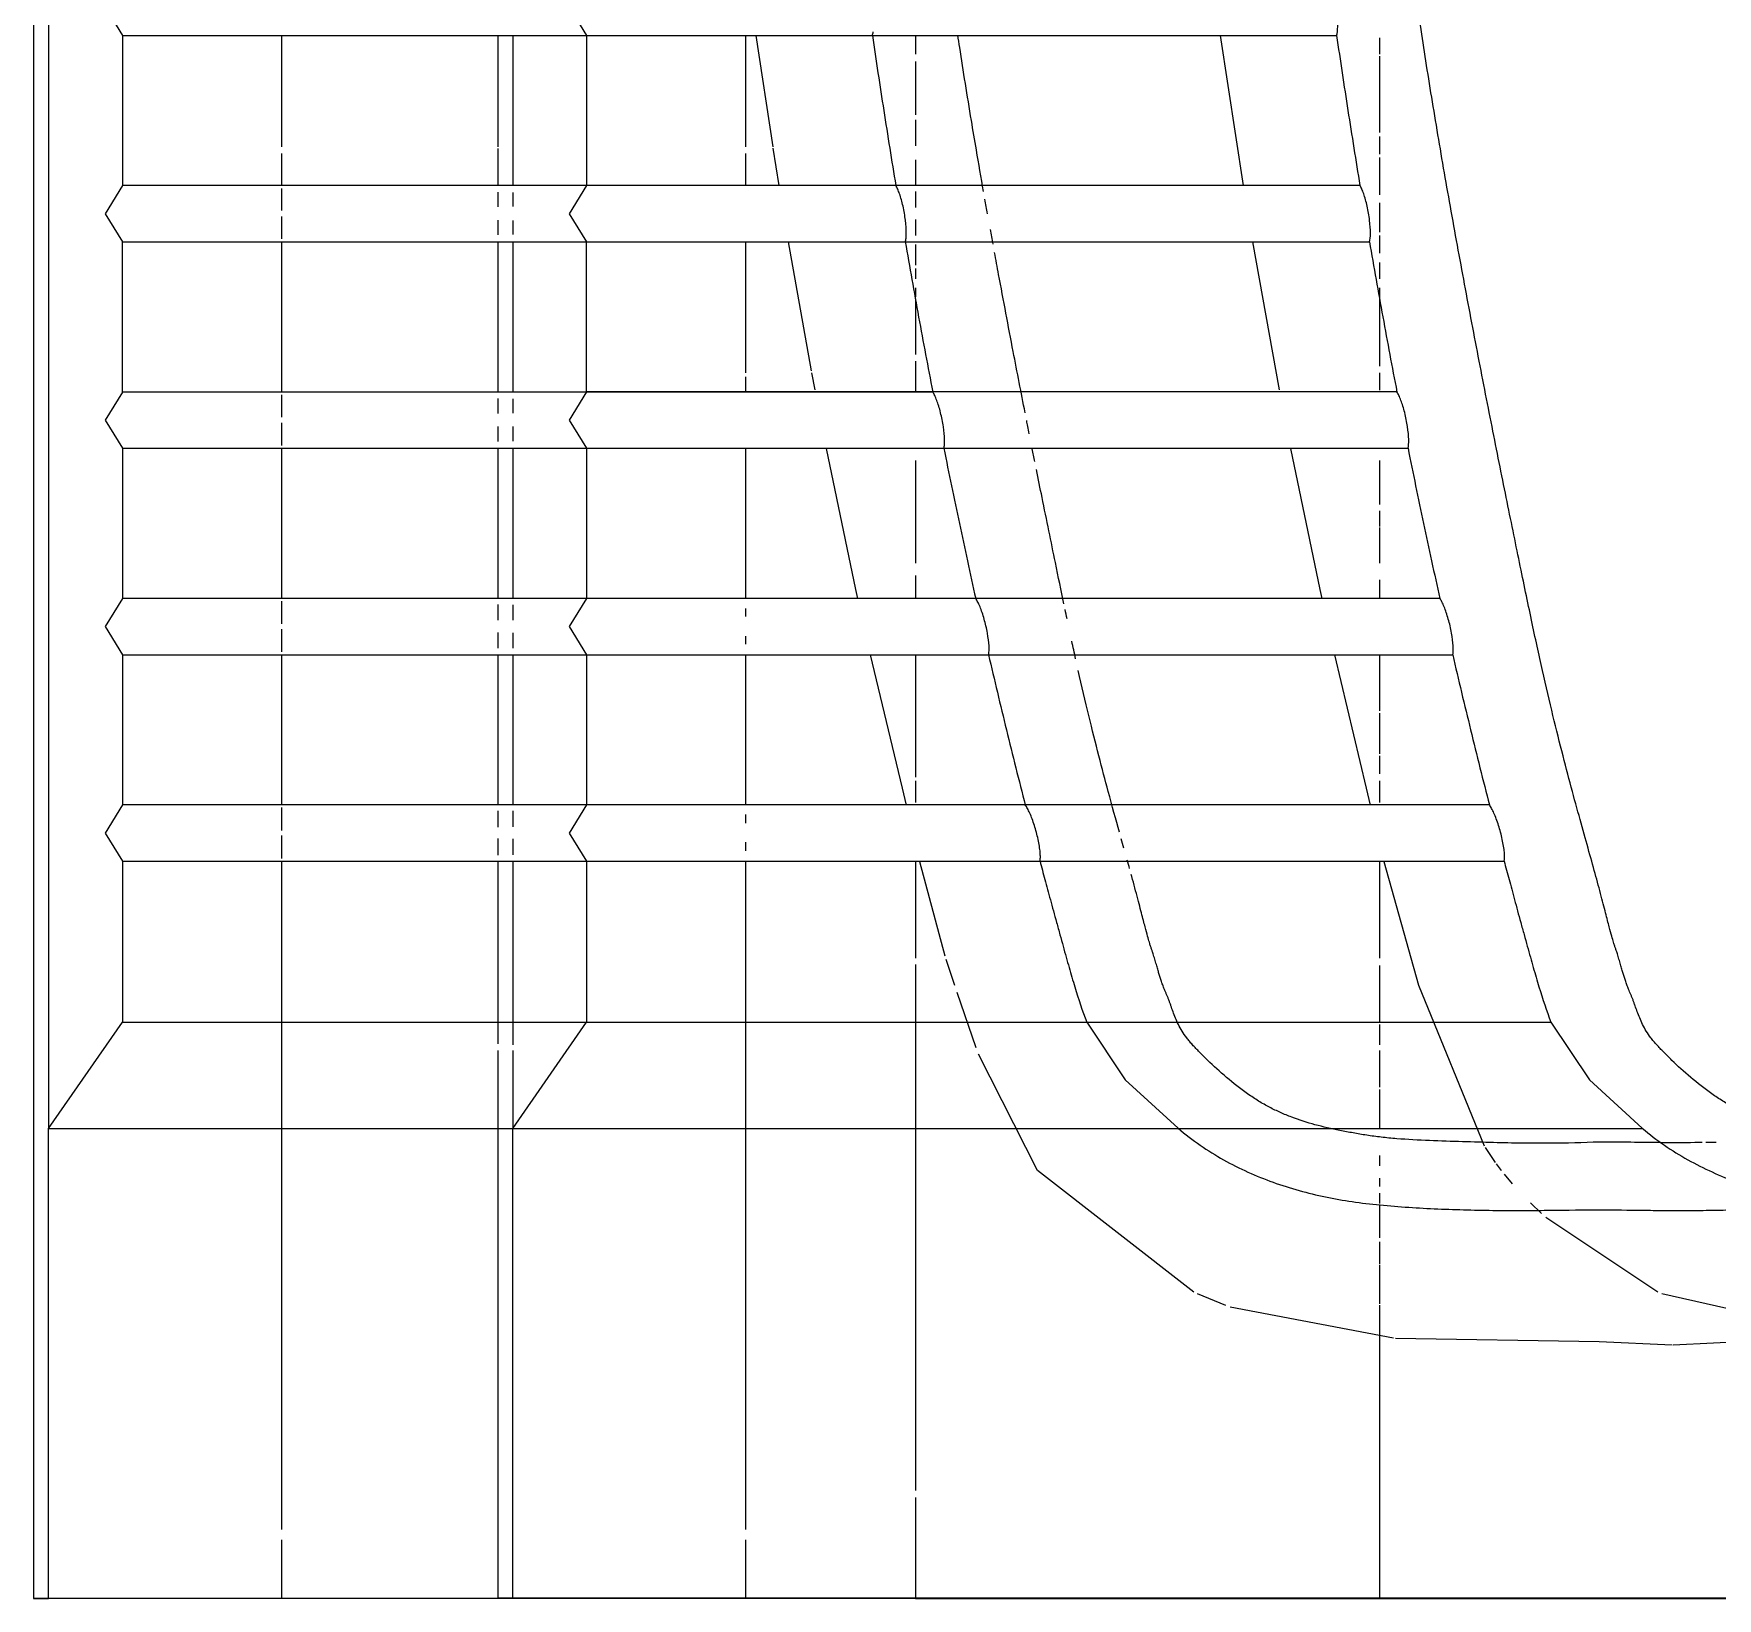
# Model space of a CAD drawing. Header units: millimetres. Extents: x -4000 to 187956, y -58990 to 162485.
# Drawn here: x 2515.6 to 2787.6, y 80820 to 81072.8 of the extents above; entities that cross this region are included whole.
import ezdxf

# ---------------------------------------------------------------- set-up
doc = ezdxf.new("R2010")
doc.units = ezdxf.units.MM
doc.layers.add('P-SANR-FIXT', color=6, linetype='Continuous', lineweight=9)

# ---------------------------------------------------------------- blocks, each defined once
blk = doc.blocks.new('WCPan-SquattingPan-Vitra-ArkitektSeries-5952 - CMPX502N-V885-FFS - TANG 1')
at = {"layer": 'P-SANR-FIXT', "color": 250}
for p, q in [((-252.96, 212.38), (-252.96, -390.25)), ((-250.56, 77.95), (-250.56, -314.32)), ((-238.61, -137.74), (-117.44, -137.74)), ((-238.61, -137.74), (-238.61, -162)), ((-113.66, -162), (-238.61, -162)), ((-238.61, -171.1), (-112.13, -171.1)), ((-238.61, -195.36), (-238.61, -171.1)), ((-107.69, -195.36), (-238.61, -195.36)), ((-238.61, -204.45), (-105.9, -204.45)), ((-238.61, -204.45), (-238.61, -228.71)), ((-100.75, -228.71), (-238.61, -228.71)), ((-238.61, -237.81), (-98.67, -237.81)), ((-238.61, -237.81), (-238.61, -262.07)), ((-92.74, -262.07), (-238.61, -262.07)), ((-238.61, -271.16), (-90.37, -271.16)), ((-238.61, -271.16), (-238.61, -297.17)), ((-250.56, -314.32), (-238.61, -297.17)), ((-238.61, -297.17), (-82.82, -297.17)), ((-250.56, -390.25), (-250.56, -314.32)), ((-250.56, -314.32), (-68.02, -314.32)), ((-252.96, -390.25), (-250.56, -390.25)), ((250.56, -390.25), (-250.56, -390.25))]:
    blk.add_line(p, q, dxfattribs=at)
at = {"layer": 'P-SANR-FIXT', "color": 252}
for p, q in [((-212.88, -155.76), (-212.88, -137.74)), ((-212.88, -162), (-212.88, -156.85)), ((-212.88, -166.05), (-212.88, -162.47)), ((-212.88, -170.61), (-212.88, -167.03)), ((-212.88, -195.36), (-212.88, -171.1)), ((-212.88, -199.43), (-212.88, -195.8)), ((-212.88, -203.99), (-212.88, -200.36)), ((-212.88, -228.71), (-212.88, -204.45)), ((-212.88, -232.8), (-212.88, -229.13)), ((-212.88, -237.36), (-212.88, -233.69)), ((-212.88, -262.07), (-212.88, -237.81)), ((-212.88, -266.18), (-212.88, -262.47)), ((-212.88, -270.74), (-212.88, -267.02)), ((-212.88, -379.12), (-212.88, -271.16)), ((-212.88, -390.25), (-212.88, -380.81)), ((-212.88, -390.25), (-252.96, -390.25)), ((-177.96, -390.25), (-212.88, -390.25))]:
    blk.add_line(p, q, dxfattribs=at)
at = {"layer": 'P-SANR-FIXT', "color": 253}
for p, q in [((-133.5, -155.76), (-136.22, -137.75)), ((-132.5, -162.01), (-133.47, -155.97)), ((-127.26, -191.94), (-130.99, -171.1)), ((-126.68, -195.02), (-127.2, -192.26)), ((-110.49, -271.16), (-110.49, -286.82)), ((-105.7, -286.52), (-109.75, -271.26)), ((-110.49, -287.85), (-110.49, -372.82)), ((-104.14, -291.23), (-105.54, -287.04)), ((-100.65, -301.33), (-103.74, -292.37)), ((-60.33, -342.94), (-64.9, -341.07)), ((-33.23, -348.23), (-59.66, -343.18)), ((0.01, -348.78), (-32.91, -348.27)), ((-110.49, -373.95), (-110.49, -390.25)), ((-110.49, -390.25), (-177.96, -390.25)), ((-110.49, -390.25), (110.55, -390.25))]:
    blk.add_line(p, q, dxfattribs=at)
at = {"layer": 'P-SANR-FIXT', "color": 254}
for p, q in [((-110.49, -137.74), (-110.49, -140.79)), ((-110.49, -141.94), (-110.49, -150.57)), ((-110.49, -151.37), (-110.49, -155.58)), ((-110.49, -157.84), (-110.49, -162)), ((-110.49, -162.97), (-110.49, -165.57)), ((-110.49, -167.48), (-110.49, -170.1)), ((-110.49, -171.53), (-110.49, -174.86)), ((-110.49, -175.41), (-110.49, -177.07)), ((-110.49, -178.52), (-110.49, -179.97)), ((-110.49, -180.29), (-110.49, -189.28)), ((-110.49, -190.36), (-110.49, -195.36)), ((-110.49, -206.41), (-110.49, -223.02)), ((-110.49, -225), (-110.49, -228.71)), ((-110.49, -237.81), (-110.49, -257.56)), ((-110.49, -258.17), (-110.49, -261.67)), ((11.76, -349.37), (0.01, -348.78)), ((32.93, -348.27), (11.92, -349.37))]:
    blk.add_line(p, q, dxfattribs=at)
at = {"layer": 'P-SANR-FIXT', "color": 250, "flags": 128}
for points in [[(-238.61, -128.65), (-241.4, -133.2), (-238.61, -137.74)], [(-238.61, -162), (-241.4, -166.55), (-238.61, -171.1)], [(-238.61, -195.36), (-241.4, -199.91), (-238.61, -204.45)], [(-238.61, -228.71), (-241.4, -233.26), (-238.61, -237.81)], [(-238.61, -262.07), (-241.4, -266.61), (-238.61, -271.16)], [(-82.82, -297.17), (-76.59, -306.5), (-68.03, -314.31)]]:
    blk.add_lwpolyline(points, dxfattribs=at)
at = {"layer": 'P-SANR-FIXT', "color": 253, "flags": 128}
for points in [[(-119.78, -228.72), (-120.1, -227.29), (-124.85, -204.47)], [(-111.93, -262.08), (-112.6, -259.38), (-117.74, -237.83)], [(-65.5, -340.78), (-90.77, -321.15), (-100.3, -302.31)]]:
    blk.add_lwpolyline(points, dxfattribs=at)
at = {"layer": 'P-SANR-FIXT', "color": 250}
for points in [[(-117.44, -137.74), (-117.38, -137.59), (-117.34, -137.38), (-117.31, -137.15)], [(-117.44, -137.75), (-116.85, -141.8), (-115.62, -149.89), (-114.33, -157.97), (-113.66, -162.01)], [(-113.35, -162.58), (-113.46, -162.35), (-113.56, -162.16), (-113.66, -162)], [(-112.1, -167.62), (-112.19, -166.87), (-112.33, -166.08), (-112.49, -165.35)], [(-112.13, -171.1), (-112.08, -170.94), (-112.04, -170.74), (-112.01, -170.5)], [(-112.13, -171.1), (-111.43, -175.15), (-109.99, -183.25), (-108.47, -191.32), (-107.69, -195.36)], [(-107.37, -195.93), (-107.48, -195.71), (-107.59, -195.51), (-107.69, -195.36)], [(-105.97, -200.96), (-106.03, -200.58), (-106.17, -199.82), (-106.34, -199.06), (-106.43, -198.7)], [(-105.9, -204.45), (-105.85, -204.29), (-105.82, -204.09), (-105.8, -203.85)], [(-105.9, -204.45), (-105.08, -208.51), (-103.41, -216.6), (-101.65, -224.68), (-100.75, -228.71)], [(-100.41, -229.29), (-100.52, -229.06), (-100.64, -228.87), (-100.75, -228.71)], [(-98.86, -234.3), (-98.92, -233.92), (-99.08, -233.16), (-99.28, -232.4), (-99.38, -232.04)], [(-98.67, -237.81), (-98.63, -237.65), (-98.6, -237.44), (-98.59, -237.2)], [(-92.38, -262.64), (-92.51, -262.42), (-92.63, -262.22), (-92.74, -262.07)], [(-90.67, -267.64), (-90.75, -267.26), (-90.93, -266.5), (-91.15, -265.75), (-91.27, -265.39)], [(-90.37, -271.16), (-90.33, -271), (-90.31, -270.79), (-90.3, -270.55)]]:
    blk.add_open_spline(points, degree=3, dxfattribs=at)
at = {"layer": 'P-SANR-FIXT', "color": 252}
for points, knots in [([(-100.64, -156.26), (-100.91, -154.67), (-101.52, -151.05), (-102.43, -145.49), (-103.14, -140.97), (-103.54, -138.37), (-103.64, -137.71)], [-0.579694283, -0.579694283, -0.579694283, -0.579694283, -0.577380952, -0.574404762, -0.571428571, -0.57040532, -0.57040532, -0.57040532, -0.57040532]), ([(-112.01, -170.5), (-111.98, -170.26), (-111.94, -169.45), (-112.01, -168.37), (-112.1, -167.62)], [0.1, 0.1, 0.1, 0.1, 0.2, 0.4, 0.4, 0.4, 0.4]), ([(-92.76, -198.71), (-93.4, -195.47), (-94.83, -188.11), (-96.49, -179.36), (-97.48, -173.99), (-97.7, -172.8)], [-0.60008205, -0.60008205, -0.60008205, -0.60008205, -0.5952381, -0.58928571, -0.5875928, -0.5875928, -0.5875928, -0.5875928]), ([(-105.8, -203.85), (-105.78, -203.61), (-105.76, -202.79), (-105.86, -201.71), (-105.97, -200.96)], [0.1, 0.1, 0.1, 0.1, 0.2, 0.4, 0.4, 0.4, 0.4]), ([(-92.09, -202.09), (-92.17, -201.7), (-92.31, -201), (-92.45, -200.29), (-92.51, -199.98)], [-0.601781059, -0.601781059, -0.601781059, -0.601781059, -0.601190476, -0.600714313, -0.600714313, -0.600714313, -0.600714313]), ([(-86.5, -229.56), (-86.94, -227.44), (-88.05, -222.06), (-89.57, -214.65), (-90.63, -209.41), (-90.93, -207.89)], [-0.61727467, -0.61727467, -0.61727467, -0.61727467, -0.61309524, -0.60714286, -0.60476402, -0.60476402, -0.60476402, -0.60476402]), ([(-98.59, -237.2), (-98.58, -236.96), (-98.58, -236.14), (-98.72, -235.05), (-98.86, -234.3)], [0.1, 0.1, 0.1, 0.1, 0.2, 0.4, 0.4, 0.4, 0.4]), ([(-77.53, -266.48), (-78.09, -264.45), (-79.63, -258.92), (-81.89, -250.19), (-83.6, -242.9), (-84.18, -240.34)], [-0.65063512, -0.65063512, -0.65063512, -0.65063512, -0.64285714, -0.63095238, -0.625, -0.625, -0.625, -0.625]), ([(-90.3, -270.55), (-90.3, -270.31), (-90.33, -269.48), (-90.5, -268.39), (-90.67, -267.64)], [0.1, 0.1, 0.1, 0.1, 0.2, 0.4, 0.4, 0.4, 0.4]), ([(0, -316.53), (-2.57, -316.65), (-6.63, -316.75), (-12.49, -316.73), (-17.03, -316.62), (-22.03, -316.49), (-27.44, -316.33), (-31.89, -316.08), (-35.25, -315.76), (-37.21, -315.49), (-38.69, -315.25), (-40.15, -315), (-42.63, -314.54), (-45.97, -313.77), (-49.1, -312.78), (-51.51, -311.78), (-53.28, -310.94), (-55.05, -309.93), (-57.41, -308.36), (-60.28, -306.11), (-62.85, -303.76), (-64.39, -302.23), (-65.18, -301.4), (-65.73, -300.82), (-66.22, -300.25), (-66.81, -299.51), (-67.67, -298.23), (-68.35, -296.82), (-68.87, -295.48), (-69.15, -294.67), (-69.37, -294.04), (-69.54, -293.58), (-69.69, -293.2), (-69.81, -292.91), (-69.94, -292.61), (-70.09, -292.26), (-70.31, -291.73), (-70.54, -291.12), (-70.78, -290.45), (-70.99, -289.81), (-71.19, -289.15), (-71.39, -288.44), (-71.61, -287.68), (-71.89, -286.73), (-72.14, -285.92), (-72.3, -285.45), (-72.45, -285.02), (-72.63, -284.48), (-72.87, -283.64), (-73.24, -282.3), (-73.68, -280.62), (-74.15, -278.85), (-74.56, -277.26), (-75.02, -275.49), (-75.38, -274.16), (-75.59, -273.42), (-75.61, -273.33)], [-1, -1, -1, -1, -0.9761905, -0.9642857, -0.952381, -0.9404762, -0.9285714, -0.9166667, -0.9107143, -0.9047619, -0.9017857, -0.8988095, -0.8928571, -0.8809524, -0.8690476, -0.8630952, -0.8571429, -0.8511905, -0.8452381, -0.8333333, -0.8214286, -0.8154762, -0.8125, -0.8095238, -0.8065476, -0.8035714, -0.797619, -0.7857143, -0.7797619, -0.7738095, -0.7708333, -0.7678571, -0.764881, -0.7633929, -0.7619048, -0.7589286, -0.7559524, -0.75, -0.7440476, -0.7380952, -0.7321429, -0.7261905, -0.7202381, -0.7142857, -0.7083333, -0.702381, -0.6964286, -0.6904762, -0.6845238, -0.6785714, -0.672619, -0.6696429, -0.6666667, -0.6636905, -0.6607143, -0.6602529, -0.6602529, -0.6602529, -0.6602529]), ([(9.78, -316.63), (8.19, -316.61), (5.03, -316.57), (1.82, -316.53), (0, -316.53)], [0.98209536, 0.98209536, 0.98209536, 0.98209536, 0.99080882, 1, 1, 1, 1]), ([(18.89, -316.59), (18.73, -316.59), (18.17, -316.6), (17.6, -316.61), (17.2, -316.61)], [0.967096371, 0.967096371, 0.967096371, 0.967096371, 0.967830882, 0.969682998, 0.969682998, 0.969682998, 0.969682998])]:
    blk.add_open_spline(points, degree=3, knots=knots, dxfattribs=at)
for points in [[(-99.48, -162.95), (-99.87, -160.71), (-100.26, -158.48), (-100.64, -156.27)], [(-112.49, -165.35), (-112.57, -164.98), (-112.75, -164.27), (-113.05, -163.33), (-113.25, -162.81), (-113.35, -162.58)], [(-98.83, -166.57), (-98.97, -165.79), (-99.11, -165), (-99.25, -164.22)], [(-97.95, -171.45), (-98.09, -170.66), (-98.23, -169.88), (-98.37, -169.1)], [(-106.43, -198.7), (-106.52, -198.33), (-106.72, -197.62), (-107.04, -196.68), (-107.26, -196.16), (-107.37, -195.93)], [(-91.19, -206.6), (-91.33, -205.92), (-91.46, -205.24), (-91.6, -204.55)], [(-99.71, -230.99), (-99.82, -230.66), (-100.05, -230.03), (-100.29, -229.51), (-100.41, -229.29)], [(-99.38, -232.04), (-99.48, -231.68), (-99.59, -231.32), (-99.71, -230.99)], [(-85.98, -232.03), (-86.09, -231.53), (-86.19, -231.02), (-86.3, -230.51)], [(-84.6, -238.44), (-84.8, -237.51), (-85.01, -236.57), (-85.22, -235.61)], [(-91.63, -264.34), (-91.75, -264.01), (-92, -263.39), (-92.26, -262.87), (-92.38, -262.64)], [(-91.27, -265.39), (-91.38, -265.02), (-91.5, -264.67), (-91.63, -264.34)], [(-76.81, -269.04), (-76.95, -268.55), (-77.08, -268.06), (-77.22, -267.56)], [(-75.89, -272.34), (-76.01, -271.9), (-76.13, -271.45), (-76.26, -271)]]:
    blk.add_open_spline(points, degree=3, dxfattribs=at)
at = {"layer": 'P-SANR-FIXT', "color": 250}
for points, knots in [([(-98.67, -237.81), (-97.73, -241.85), (-96.29, -247.92), (-94.28, -256.05), (-93.25, -260.12), (-92.74, -262.07)], [0, 0, 0, 0, 0.5, 0.75, 1, 1, 1, 1]), ([(-90.36, -271.16), (-90.12, -272.1), (-89.59, -274.06), (-88.71, -277.32), (-87.87, -280.39), (-87.13, -283.06), (-86.45, -285.52), (-85.65, -288.38), (-84.44, -292.51), (-83.52, -295.32), (-82.82, -297.17)], [0, 0, 0, 0, 0.125, 0.25, 0.375, 0.4375, 0.5, 0.625, 0.75, 1, 1, 1, 1]), ([(-68.03, -314.31), (-65.74, -316.27), (-60.79, -319.64), (-52.79, -323.22), (-45.65, -325.2), (-39.97, -326.19), (-35.43, -326.72), (-30.78, -327.09), (-26.09, -327.34), (-21.34, -327.5), (-16.54, -327.58), (-12.03, -327.59), (-6.41, -327.54), (-2.54, -327.48), (0, -327.48)], [0, 0, 0, 0, 0.125, 0.25, 0.375, 0.4375, 0.5, 0.5625, 0.625, 0.6875, 0.75, 0.8125, 0.875, 1, 1, 1, 1]), ([(0, -327.48), (2.52, -327.48), (5.85, -327.54), (10.4, -327.58), (14, -327.59), (17.77, -327.56), (21.35, -327.49), (24.76, -327.39), (28.16, -327.24), (31.64, -327.02), (34.43, -326.79), (36.62, -326.57), (38.99, -326.3), (43.33, -325.66), (48.02, -324.57), (52.47, -323.14), (55.92, -321.79), (59.29, -320.2), (63.48, -317.84), (66.31, -315.78), (68.02, -314.32)], [0, 0, 0, 0, 0.1, 0.15, 0.2, 0.25, 0.3, 0.35, 0.4, 0.45, 0.5, 0.525, 0.55, 0.6, 0.7, 0.75, 0.8, 0.85, 0.9, 1, 1, 1, 1]), ([(16.62, -316.62), (16.22, -316.62), (13.86, -316.64), (11.65, -316.64), (9.87, -316.63), (9.78, -316.63)], [0.97058824, 0.97058824, 0.97058824, 0.97058824, 0.97242647, 0.98161765, 0.98209536, 0.98209536, 0.98209536, 0.98209536])]:
    blk.add_open_spline(points, degree=3, knots=knots, dxfattribs=at)
blk = doc.blocks.new('CMF2_NHAXUONG_A_rvt-1-FFS - TANG 1')
at = {"layer": 'P-SANR-FIXT', "color": 252}
for p, q in [((2590.58, 81072.53), (2590.58, 81054.52)), ((2592.98, 81072.53), (2592.98, 81054.52)), ((2711.04, 81048.27), (2707.32, 81072.52)), ((2590.58, 81054.25), (2590.58, 81048.27)), ((2592.98, 81054.48), (2592.98, 81048.27)), ((2590.58, 81047.17), (2590.58, 81044.84)), ((2592.98, 81047.12), (2592.98, 81044.88)), ((2590.58, 81042.66), (2590.58, 81040.32)), ((2592.98, 81042.62), (2592.98, 81040.36)), ((2590.58, 81039.18), (2590.58, 81014.92)), ((2592.98, 81039.18), (2592.98, 81014.92)), ((2716.85, 81015.26), (2712.55, 81039.17)), ((2590.58, 81013.87), (2590.58, 81011.44)), ((2592.98, 81013.82), (2592.98, 81011.48)), ((2590.58, 81009.36), (2590.58, 81006.92)), ((2592.98, 81009.33), (2592.98, 81006.96)), ((2590.58, 81005.82), (2590.58, 80981.56)), ((2592.98, 81005.82), (2592.98, 80981.56)), ((2590.58, 80980.57), (2590.58, 80978.03)), ((2592.98, 80980.53), (2592.98, 80978.07)), ((2590.58, 80976.06), (2590.58, 80973.51)), ((2592.98, 80976.03), (2592.98, 80973.55)), ((2590.58, 80972.47), (2590.58, 80948.21)), ((2592.98, 80972.47), (2592.98, 80948.21)), ((2590.58, 80947.27), (2590.58, 80944.62)), ((2592.98, 80947.23), (2592.98, 80944.66)), ((2590.58, 80942.77), (2590.58, 80940.11)), ((2592.98, 80942.73), (2592.98, 80940.15)), ((2590.58, 80939.11), (2590.58, 80909.61)), ((2592.98, 80939.11), (2592.98, 80909.47)), ((2590.58, 80908.51), (2590.58, 80820.03)), ((2592.98, 80908.51), (2592.98, 80895.95)), ((2590.58, 80820.03), (2592.98, 80820.03))]:
    blk.add_line(p, q, dxfattribs=at)
at = {"layer": 'P-SANR-FIXT', "color": 250}
for p, q in [((2604.93, 81072.53), (2726.1, 81072.53)), ((2604.93, 81072.53), (2604.93, 81048.27)), ((2729.88, 81048.27), (2604.93, 81048.27)), ((2604.93, 81039.18), (2731.41, 81039.18)), ((2604.93, 81014.92), (2604.93, 81039.18)), ((2735.84, 81014.92), (2604.93, 81014.92)), ((2604.93, 81005.82), (2737.64, 81005.82)), ((2604.93, 81005.82), (2604.93, 80981.56)), ((2742.79, 80981.56), (2604.93, 80981.56)), ((2604.93, 80972.47), (2744.86, 80972.47)), ((2604.93, 80972.47), (2604.93, 80948.21)), ((2750.79, 80948.21), (2604.93, 80948.21)), ((2604.93, 80939.11), (2753.17, 80939.11)), ((2604.93, 80939.11), (2604.93, 80913.1)), ((2592.98, 80895.95), (2604.93, 80913.1)), ((2604.93, 80913.1), (2760.72, 80913.1)), ((2592.98, 80820.03), (2592.98, 80895.95)), ((2592.98, 80895.95), (2775.51, 80895.95)), ((3094.1, 80820.03), (2592.98, 80820.03))]:
    blk.add_line(p, q, dxfattribs=at)
at = {"layer": 'P-SANR-FIXT', "color": 253}
for p, q in [((2630.65, 81054.52), (2630.65, 81072.53)), ((2630.65, 81048.27), (2630.65, 81053.42)), ((2630.65, 81018.02), (2630.65, 81039.18)), ((2630.65, 81014.92), (2630.65, 81017.34)), ((2630.65, 80981.56), (2630.65, 81005.82)), ((2630.65, 80978.67), (2630.65, 80979.91)), ((2630.65, 80974.2), (2630.65, 80975.47)), ((2630.65, 80948.21), (2630.65, 80972.47)), ((2630.65, 80945.23), (2630.65, 80946.65)), ((2630.65, 80940.76), (2630.65, 80942.21)), ((2630.65, 80831.16), (2630.65, 80939.11)), ((2733.04, 80939.11), (2733.04, 80923.45)), ((2733.04, 80922.24), (2733.04, 80913.1)), ((2733.04, 80912.74), (2733.04, 80909.47)), ((2733.04, 80908.51), (2733.04, 80902.59)), ((2733.04, 80902.25), (2733.04, 80895.95)), ((2751.76, 80890.46), (2750.16, 80892.84)), ((2754.51, 80887.01), (2753.21, 80888.56)), ((2759.2, 80882.21), (2757.43, 80883.91)), ((2778.03, 80869.49), (2759.9, 80881.57)), ((2733.04, 80862.74), (2733.04, 80820.03)), ((2630.65, 80820.03), (2630.65, 80829.46)), ((2630.65, 80820.03), (2590.58, 80820.03)), ((2733.04, 80820.03), (2630.65, 80820.03)), ((2733.04, 80820.03), (2954.09, 80820.03))]:
    blk.add_line(p, q, dxfattribs=at)
at = {"layer": 'P-SANR-FIXT', "color": 254}
for p, q in [((2733.04, 81072.14), (2733.04, 81069.49)), ((2733.04, 81069.18), (2733.04, 81065.25)), ((2733.04, 81065.18), (2733.04, 81056.86)), ((2733.04, 81056.19), (2733.04, 81053.33)), ((2733.04, 81052.79), (2733.04, 81046.74)), ((2733.04, 81045.45), (2733.04, 81040.71)), ((2733.04, 81040.19), (2733.04, 81037.36)), ((2733.04, 81035.81), (2733.04, 81033.21)), ((2733.04, 81031.75), (2733.04, 81029.99)), ((2733.04, 81029.99), (2733.04, 81019.1)), ((2733.04, 81018.02), (2733.04, 81015.21)), ((2733.04, 81003.86), (2733.04, 80996.72)), ((2733.04, 80995.71), (2733.04, 80993.16)), ((2733.04, 80993.04), (2733.04, 80987.26)), ((2733.04, 80984.58), (2733.04, 80981.56)), ((2733.04, 80972.47), (2733.04, 80963.43)), ((2733.04, 80963.01), (2733.04, 80956.45)), ((2733.04, 80956.14), (2733.04, 80953.22)), ((2733.04, 80952.1), (2733.04, 80948.6)), ((2733.04, 80891.55), (2733.04, 80889.92)), ((2733.04, 80887.93), (2733.04, 80886.54)), ((2733.04, 80885.5), (2733.04, 80883.79)), ((2733.04, 80883.56), (2733.04, 80878.29)), ((2733.04, 80877.64), (2733.04, 80874.04)), ((2733.04, 80873.9), (2733.04, 80872.05)), ((2733.04, 80872.01), (2733.04, 80867.62)), ((2733.04, 80867.39), (2733.04, 80862.74))]:
    blk.add_line(p, q, dxfattribs=at)
at = {"layer": 'P-SANR-FIXT', "color": 250, "flags": 128}
for points in [[(2604.93, 81081.62), (2602.13, 81077.08), (2604.93, 81072.53)], [(2604.93, 81048.27), (2602.13, 81043.72), (2604.93, 81039.18)], [(2604.93, 81014.92), (2602.13, 81010.37), (2604.93, 81005.82)], [(2604.93, 80981.56), (2602.13, 80977.01), (2604.93, 80972.47)], [(2604.93, 80948.21), (2602.13, 80943.66), (2604.93, 80939.11)], [(2760.72, 80913.1), (2766.95, 80903.78), (2775.5, 80895.96)]]:
    blk.add_lwpolyline(points, dxfattribs=at)
at = {"layer": 'P-SANR-FIXT', "color": 252, "flags": 128}
for points in [[(2723.75, 80981.56), (2723.44, 80982.99), (2718.69, 81005.8)], [(2731.6, 80948.19), (2730.94, 80950.9), (2725.8, 80972.44)], [(2750, 80893.1), (2739.39, 80919.05), (2733.79, 80939.01)]]:
    blk.add_lwpolyline(points, dxfattribs=at)
at = {"layer": 'P-SANR-FIXT', "color": 253, "flags": 128}
for points in [[(2752.77, 80889.12), (2752.77, 80889.12), (2751.93, 80890.22)], [(2843.55, 80861.49), (2810.63, 80862), (2778.64, 80869.21)]]:
    blk.add_lwpolyline(points, dxfattribs=at)
at = {"layer": 'P-SANR-FIXT', "color": 250}
for points, knots in [([(2805.71, 80894.89), (2805.42, 80894.93), (2804.76, 80895.04), (2803.38, 80895.27), (2800.91, 80895.73), (2797.57, 80896.5), (2794.44, 80897.5), (2792.02, 80898.49), (2790.26, 80899.33), (2788.49, 80900.34), (2786.13, 80901.91), (2783.26, 80904.16), (2780.69, 80906.51), (2779.15, 80908.05), (2778.36, 80908.87), (2777.81, 80909.46), (2777.32, 80910.02), (2776.73, 80910.77), (2775.87, 80912.05), (2775.19, 80913.45), (2774.67, 80914.79), (2774.39, 80915.6), (2774.16, 80916.23), (2774, 80916.69), (2773.85, 80917.07), (2773.73, 80917.37), (2773.6, 80917.66), (2773.45, 80918.02), (2773.23, 80918.55), (2772.99, 80919.15), (2772.76, 80919.82), (2772.55, 80920.47), (2772.35, 80921.12), (2772.15, 80921.83), (2771.93, 80922.59), (2771.65, 80923.55), (2771.4, 80924.36), (2771.23, 80924.83), (2771.09, 80925.25), (2770.91, 80925.79), (2770.66, 80926.64), (2770.3, 80927.97), (2769.85, 80929.65), (2769.39, 80931.43), (2768.98, 80933.02), (2768.52, 80934.79), (2767.85, 80937.25), (2766.53, 80941.96), (2764.28, 80949.95), (2761.65, 80960.09), (2759.37, 80969.8), (2757.62, 80977.87), (2755.7, 80987.16), (2753.53, 80997.74), (2751.23, 81009.24), (2748.85, 81021.39), (2746.48, 81033.9), (2744.19, 81046.48), (2742.41, 81056.77), (2741.1, 81064.78), (2740.19, 81070.57), (2739.33, 81076.36), (2738.21, 81084.34), (2736.86, 81094.56), (2735.35, 81107.01), (2733.48, 81123.45), (2731.43, 81143.01), (2729.4, 81162.59), (2728.07, 81176.24), (2727.47, 81184.51), (2727.12, 81190.24), (2726.89, 81194.36), (2726.7, 81197.84), (2726.53, 81200.78), (2726.38, 81203.12), (2726.23, 81205.51), (2726.04, 81208.64), (2725.82, 81212.48), (2725.57, 81216.99), (2725.27, 81222.85), (2724.94, 81229.98), (2724.59, 81238.11), (2724.26, 81246.31), (2723.97, 81254.44), (2723.75, 81261.83), (2723.61, 81268.02), (2723.53, 81272.26), (2723.48, 81275.13), (2723.54, 81277.07), (2723.67, 81278.71), (2723.82, 81280.11), (2724, 81281.62), (2724.25, 81283.53), (2724.64, 81285.87), (2725.32, 81288.68), (2726.31, 81291.58), (2727.67, 81294.7), (2729.3, 81297.94), (2731.18, 81301.15), (2733.26, 81304.11), (2735.56, 81306.81), (2738.13, 81309.39), (2740.41, 81311.4), (2742.28, 81312.92), (2743.48, 81313.84), (2744.42, 81314.55), (2745.3, 81315.22), (2746.75, 81316.32), (2748.78, 81317.75), (2751.77, 81319.44), (2755.92, 81321.29), (2761.9, 81323.58), (2769.06, 81326.1), (2775.47, 81328.1), (2780.54, 81329.51), (2784.21, 81330.42), (2787.8, 81331.18), (2792.67, 81332.09), (2798.68, 81332.99), (2803.51, 81333.55), (2805.85, 81333.8)], [-0.9040855, -0.9040855, -0.9040855, -0.9040855, -0.9017857, -0.8988095, -0.8928571, -0.8809524, -0.8690476, -0.8630952, -0.8571429, -0.8511905, -0.8452381, -0.8333333, -0.8214286, -0.8154762, -0.8125, -0.8095238, -0.8065476, -0.8035714, -0.797619, -0.7857143, -0.7797619, -0.7738095, -0.7708333, -0.7678571, -0.764881, -0.7633929, -0.7619048, -0.7589286, -0.7559524, -0.75, -0.7440476, -0.7380952, -0.7321429, -0.7261905, -0.7202381, -0.7142857, -0.7083333, -0.702381, -0.6964286, -0.6904762, -0.6845238, -0.6785714, -0.672619, -0.6696429, -0.6666667, -0.6636905, -0.6607143, -0.6547619, -0.6428571, -0.6309524, -0.625, -0.6190476, -0.6130952, -0.6071429, -0.6011905, -0.5952381, -0.5892857, -0.5833333, -0.577381, -0.5744048, -0.5714286, -0.5684524, -0.5654762, -0.5595238, -0.5535714, -0.547619, -0.5357143, -0.5238095, -0.5119048, -0.5, -0.4940476, -0.4880952, -0.4821429, -0.4791667, -0.4761905, -0.4732143, -0.4702381, -0.4642857, -0.4583333, -0.452381, -0.4404762, -0.4285714, -0.4166667, -0.4047619, -0.3928571, -0.3809524, -0.3690476, -0.3571429, -0.3452381, -0.3392857, -0.3333333, -0.327381, -0.3214286, -0.3095238, -0.297619, -0.2857143, -0.2738095, -0.2619048, -0.25, -0.2380952, -0.2261905, -0.2142857, -0.202381, -0.1964286, -0.1904762, -0.1875, -0.1845238, -0.1785714, -0.1666667, -0.1547619, -0.1428571, -0.1309524, -0.1190476, -0.1071429, -0.1011905, -0.0952381, -0.0892857, -0.0833333, -0.0714286, -0.0601906, -0.0601906, -0.0601906, -0.0601906]), ([(2726.1, 81072.53), (2726.21, 81072.85), (2726.34, 81073.82), (2726.25, 81075.96), (2725.97, 81077.93), (2725.65, 81079.35), (2725.38, 81080.3), (2725.09, 81081.08), (2724.9, 81081.47), (2724.8, 81081.62)], [0, 0, 0, 0, 0.2, 0.4, 0.6, 0.7, 0.8, 0.9, 1, 1, 1, 1]), ([(2731.41, 81039.18), (2731.51, 81039.49), (2731.62, 81040.47), (2731.48, 81042.62), (2731.14, 81044.58), (2730.78, 81046), (2730.49, 81046.95), (2730.18, 81047.73), (2729.98, 81048.11), (2729.88, 81048.27)], [0, 0, 0, 0, 0.2, 0.4, 0.6, 0.7, 0.8, 0.9, 1, 1, 1, 1]), ([(2737.64, 81005.82), (2737.73, 81006.14), (2737.81, 81007.12), (2737.64, 81008.92), (2737.37, 81010.46), (2737.11, 81011.59), (2736.82, 81012.65), (2736.5, 81013.59), (2736.17, 81014.37), (2735.95, 81014.76), (2735.84, 81014.92)], [0, 0, 0, 0, 0.2, 0.4, 0.5, 0.6, 0.7, 0.8, 0.9, 1, 1, 1, 1]), ([(2744.86, 80972.47), (2744.95, 80972.79), (2745, 80973.78), (2744.77, 80975.58), (2744.45, 80977.12), (2744.16, 80978.25), (2743.83, 80979.3), (2743.48, 80980.24), (2743.13, 80981.02), (2742.9, 80981.41), (2742.79, 80981.56)], [0, 0, 0, 0, 0.2, 0.4, 0.5, 0.6, 0.7, 0.8, 0.9, 1, 1, 1, 1]), ([(2744.86, 80972.46), (2745.8, 80968.42), (2747.25, 80962.35), (2749.26, 80954.22), (2750.29, 80950.16), (2750.79, 80948.21)], [0, 0, 0, 0, 0.5, 0.75, 1, 1, 1, 1]), ([(2753.17, 80939.11), (2753.25, 80939.44), (2753.27, 80940.43), (2752.98, 80942.25), (2752.61, 80943.78), (2752.28, 80944.9), (2751.91, 80945.95), (2751.53, 80946.89), (2751.15, 80947.66), (2750.91, 80948.05), (2750.79, 80948.21)], [0, 0, 0, 0, 0.2, 0.4, 0.5, 0.6, 0.7, 0.8, 0.9, 1, 1, 1, 1]), ([(2753.17, 80939.11), (2753.42, 80938.18), (2753.95, 80936.22), (2754.83, 80932.95), (2755.67, 80929.88), (2756.4, 80927.22), (2757.09, 80924.75), (2757.89, 80921.9), (2759.1, 80917.76), (2760.02, 80914.96), (2760.72, 80913.1)], [0, 0, 0, 0, 0.125, 0.25, 0.375, 0.4375, 0.5, 0.625, 0.75, 1, 1, 1, 1]), ([(2775.5, 80895.96), (2777.8, 80894.01), (2782.75, 80890.64), (2790.75, 80887.05), (2797.89, 80885.08), (2803.56, 80884.08), (2808.11, 80883.56), (2812.75, 80883.19), (2817.45, 80882.93), (2822.2, 80882.77), (2826.99, 80882.69), (2831.5, 80882.68), (2837.12, 80882.73), (2841, 80882.79), (2843.54, 80882.79)], [0, 0, 0, 0, 0.125, 0.25, 0.375, 0.4375, 0.5, 0.5625, 0.625, 0.6875, 0.75, 0.8125, 0.875, 1, 1, 1, 1])]:
    blk.add_open_spline(points, degree=3, knots=knots, dxfattribs=at)
for points in [[(2726.1, 81072.53), (2726.69, 81068.48), (2727.91, 81060.39), (2729.21, 81052.3), (2729.88, 81048.27)], [(2731.41, 81039.17), (2732.11, 81035.12), (2733.55, 81027.03), (2735.07, 81018.95), (2735.85, 81014.91)], [(2737.64, 81005.82), (2738.45, 81001.77), (2740.13, 80993.67), (2741.89, 80985.59), (2742.79, 80981.56)]]:
    blk.add_open_spline(points, degree=3, dxfattribs=at)
at = {"layer": 'P-SANR-FIXT', "color": 250, "lineweight": 9}
blk.add_blockref('WCPan-SquattingPan-Vitra-ArkitektSeries-5952 - CMPX502N-V885-FFS - TANG 1', (2768.54, 81210.27), dxfattribs=at)

msp = doc.modelspace()

# ---------------------------------------------------------------- block references
at = {"lineweight": 5}
msp.add_blockref('CMF2_NHAXUONG_A_rvt-1-FFS - TANG 1', (0, 0), dxfattribs=at)

doc.saveas('drawing.dxf')
